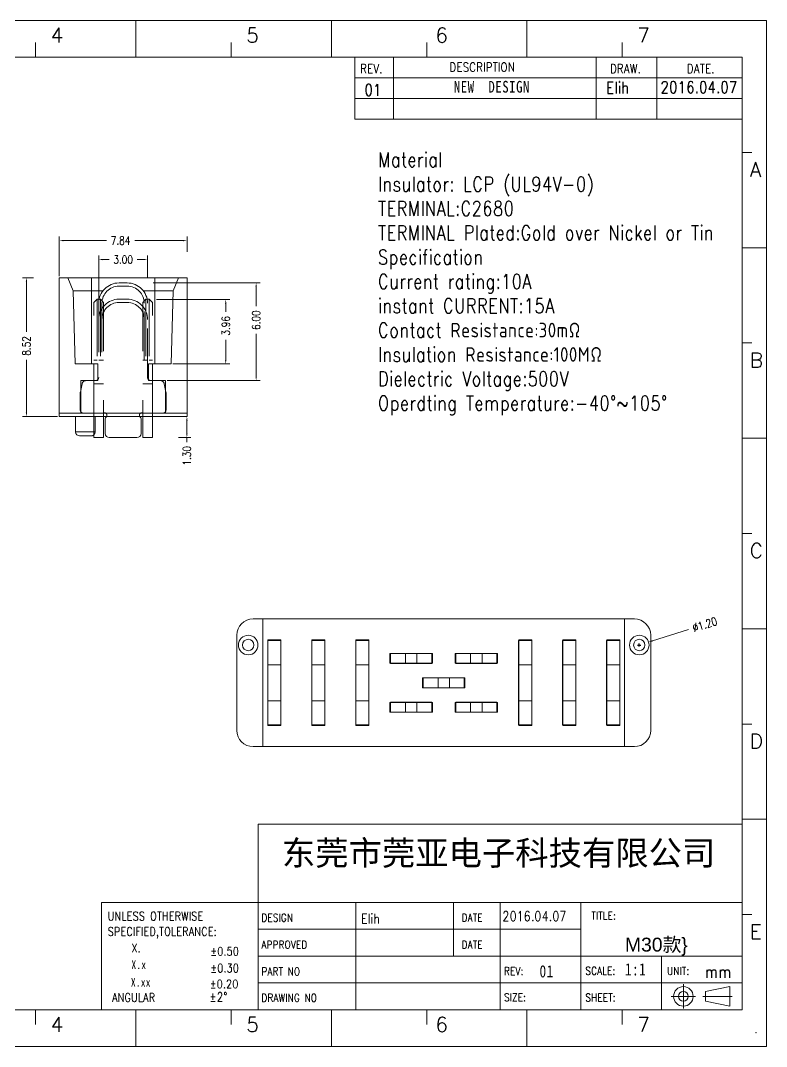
# Model space of a CAD drawing. Header units: millimetres. Extents: x 5.3 to 94.4, y 47.9 to 110.9.
# Drawn here: x 48.6 to 94.4, y 47.9 to 110.9 of the extents above; entities that cross this region are included whole.
import ezdxf

# ---------------------------------------------------------------- set-up
doc = ezdxf.new("R2010")
doc.units = ezdxf.units.MM
doc.header["$MEASUREMENT"] = 0
doc.linetypes.add('DASHED', pattern=[6, 3, -3])
doc.linetypes.add('DASHEDDOT', pattern=[9.2, 3, -3, 0.2, -3])
doc.layers.get('Defpoints').update_dxf_attribs({"lineweight": 5})
for name, color, linetype, lineweight, true_color in [('DASH', 4, 'DASHED', 5, 0x00ffff), ('TEXT', 3, 'Continuous', 5, 0x00ff00), ('尺寸', 3, 'Continuous', 5, 0x00ff00), ('文字', 3, 'Continuous', 5, 0x00ff00)]:
    doc.layers.add(name, color=color, linetype=linetype, lineweight=lineweight, true_color=true_color)
doc.layers.add('TK', color=7, linetype='Continuous', lineweight=5)
doc.dimstyles.get("Standard").update_dxf_attribs({"dimtxt": 0.18, "dimasz": 0.18, "dimexe": 0.18, "dimexo": 0.0625, "dimgap": 0.09, "dimtad": 0, "dimtih": 1, "dimtoh": 1, "dimdec": 4, "dimzin": 0, "dimdsep": 46, "dimtxsty": 'Standard', "dimcen": 0.09, "dimadec": 0, "dimazin": 0, "dimtfac": 1, "dimtdec": 4, "dimtofl": 0, "dimtmove": 0, "dimatfit": 3, "dimfxl": 1, "dimtolj": 1, "dimtzin": 0, "dimarcsym": 0})

# ---------------------------------------------------------------- blocks, each defined once
blk = doc.blocks.new('*D1')
at = {"color": 7, "linetype": 'Continuous', "lineweight": 5}
for p, q in [((56.95377991368605, 93.78579665168786), (61.44699742945613, 93.78579665168786)), ((61.19699742945613, 93.53579665168786), (61.19699742945613, 93.02548803343143)), ((61.19699742945613, 90.07457068450663), (61.19699742945613, 91.30644041438381)), ((57.95042048320192, 89.82457068450663), (61.44699742945613, 89.82457068450663))]:
    blk.add_line(p, q, dxfattribs=at)
at = {"color": 7}
for points in [[(61.2386640961228, 93.53579665168786), (61.15533076278947, 93.53579665168786), (61.19699742945613, 93.78579665168786)], [(61.15533076278947, 90.07457068450663), (61.2386640961228, 90.07457068450663), (61.19699742945613, 89.82457068450663)]]:
    blk.add_solid(points, dxfattribs=at)
at = {"layer": 'Defpoints', "color": 0}
for p in [(56.85377991219593, 93.78579665168786), (61.19699742945613, 93.78579665168786), (57.85042048171181, 89.82457068450663)]:
    blk.add_point(p, dxfattribs=at)
at = {"color": 3, "lineweight": -3, "insert": (61.19699742945613, 92.16596422390762), "char_height": 0.5, "attachment_point": 5, "rotation": 90}
blk.add_mtext('\\A1;\\pxsm1.200000;\\T1.000000;\\W0.800000;\\Fromans;3.96', dxfattribs=at)
blk = doc.blocks.new('*D2')
at = {"color": 7, "linetype": 'Continuous', "lineweight": 5}
for p, q in [((56.73794984686265, 94.80457068450892), (63.31210094109065, 94.80457068450892)), ((63.06210094109065, 94.55457068450892), (63.06210094109065, 93.36761704060595)), ((63.06210094109065, 89.05457068450619), (63.06210094109065, 91.66761704060596)), ((57.60042387219164, 88.80457068450619), (63.31210094109065, 88.80457068450619))]:
    blk.add_line(p, q, dxfattribs=at)
at = {"color": 7}
for points in [[(63.10376760775731, 94.55457068450892), (63.02043427442398, 94.55457068450892), (63.06210094109065, 94.80457068450892)], [(63.02043427442398, 89.05457068450619), (63.10376760775731, 89.05457068450619), (63.06210094109065, 88.80457068450619)]]:
    blk.add_solid(points, dxfattribs=at)
at = {"layer": 'Defpoints', "color": 0}
for p in [(56.63794984537253, 94.80457068450892), (63.06210094109065, 94.80457068450892), (57.50042387070152, 88.80457068450619)]:
    blk.add_point(p, dxfattribs=at)
at = {"color": 3, "lineweight": -3, "insert": (63.06210094109065, 92.51761704060596), "char_height": 0.5, "attachment_point": 5, "rotation": 90}
blk.add_mtext('\\A1;\\pxsm1.200000;\\T1.000000;\\W0.800000;\\Fromans;6.00', dxfattribs=at)
blk = doc.blocks.new('*D15')
at = {"color": 7, "linetype": 'Continuous', "lineweight": 5}
for p, q in [((50.98048907069915, 95.22457068599601), (50.98048907069915, 97.65127007836168)), ((51.23048907069915, 97.40127007836168), (53.87263933506537, 97.40127007836168)), ((58.57041067069895, 97.40127007836168), (55.61073457316061, 97.40127007836168)), ((58.82041067069895, 96.71207066066404), (58.82041067069895, 97.65127007836168))]:
    blk.add_line(p, q, dxfattribs=at)
at = {"color": 7}
for points in [[(51.23048907069915, 97.44293674502835), (51.23048907069915, 97.359603411695), (50.98048907069915, 97.40127007836168)], [(58.57041067069895, 97.359603411695), (58.57041067069895, 97.44293674502835), (58.82041067069895, 97.40127007836168)]]:
    blk.add_solid(points, dxfattribs=at)
at = {"layer": 'Defpoints', "color": 0}
for p in [(58.82041067069895, 97.40127007836168), (58.82041067069895, 96.61207065917392), (50.98048907069915, 95.1245706845059)]:
    blk.add_point(p, dxfattribs=at)
at = {"color": 3, "lineweight": -3, "insert": (54.74168695411299, 97.40127007836168), "char_height": 0.5, "attachment_point": 5}
blk.add_mtext('\\A1;\\pxsm1.200000;\\T1.000000;\\W0.800000;\\Fromans;7.84', dxfattribs=at)
blk = doc.blocks.new('*D16')
at = {"color": 7, "linetype": 'Continuous', "lineweight": 5}
for p, q in [((49.39298909454101, 95.1245706845059), (48.71626688382912, 95.1245706845059)), ((48.96626688382912, 94.8745706845059), (48.96626688382912, 91.79102931184298)), ((48.96626688382912, 86.85457068450546), (48.96626688382912, 90.07198169279536)), ((50.88048906920903, 86.60457068450546), (48.71626688382912, 86.60457068450546))]:
    blk.add_line(p, q, dxfattribs=at)
at = {"color": 7}
for points in [[(49.00793355049579, 94.8745706845059), (48.92460021716246, 94.8745706845059), (48.96626688382912, 95.1245706845059)], [(48.92460021716246, 86.85457068450546), (49.00793355049579, 86.85457068450546), (48.96626688382912, 86.60457068450546)]]:
    blk.add_solid(points, dxfattribs=at)
at = {"layer": 'Defpoints', "color": 0}
for p in [(48.96626688382912, 95.1245706845059), (49.49298909603112, 95.1245706845059), (50.98048907069915, 86.60457068450546)]:
    blk.add_point(p, dxfattribs=at)
at = {"color": 3, "lineweight": -3, "insert": (48.96626688382912, 90.93150550231917), "char_height": 0.5, "attachment_point": 5, "rotation": 90}
blk.add_mtext('\\A1;\\pxsm1.200000;\\T1.000000;\\W0.800000;\\Fromans;8.52', dxfattribs=at)
blk = doc.blocks.new('*D17')
at = {"color": 7, "linetype": 'Continuous', "lineweight": 5}
for p, q in [((58.72041066920883, 86.60457068450546), (58.56331700174724, 86.60457068450546)), ((58.81331700174724, 86.35457068450546), (58.81331700174724, 85.55457068450892)), ((58.2879378468615, 85.30457068450892), (59.06331700174724, 85.30457068450892)), ((58.81331700174724, 85.30457068450892), (58.81331700174724, 85.01983515247007))]:
    blk.add_line(p, q, dxfattribs=at)
at = {"color": 7}
for points in [[(58.8549836684139, 86.35457068450546), (58.77165033508057, 86.35457068450546), (58.81331700174724, 86.60457068450546)], [(58.77165033508057, 85.55457068450892), (58.8549836684139, 85.55457068450892), (58.81331700174724, 85.30457068450892)]]:
    blk.add_solid(points, dxfattribs=at)
at = {"layer": 'Defpoints', "color": 0}
for p in [(58.82041067069895, 86.60457068450546), (58.18793784537138, 85.30457068450892), (58.81331700174724, 85.30457068450892)]:
    blk.add_point(p, dxfattribs=at)
at = {"color": 3, "lineweight": -3, "insert": (58.81331700174724, 84.18888277151768), "char_height": 0.5, "attachment_point": 5, "rotation": 90}
blk.add_mtext('\\A1;\\pxsm1.200000;\\T1.000000;\\W0.800000;\\Fromans;1.30', dxfattribs=at)
blk = doc.blocks.new('*D18')
at = {"color": 7, "linetype": 'Continuous', "lineweight": 5}
for p, q in [((53.40044987070451, 93.30545377807834), (53.40044987070451, 96.48912845220661)), ((56.40044987070451, 95.14207066066706), (56.40044987070451, 96.48912845220661)), ((53.65044987070451, 96.23912845220661), (54.0409260611807, 96.23912845220661)), ((56.15044987070451, 96.23912845220661), (55.75997368022831, 96.23912845220661))]:
    blk.add_line(p, q, dxfattribs=at)
at = {"color": 7}
for points in [[(53.65044987070451, 96.28079511887329), (53.65044987070451, 96.19746178553994), (53.40044987070451, 96.23912845220661)], [(56.15044987070451, 96.19746178553994), (56.15044987070451, 96.28079511887329), (56.40044987070451, 96.23912845220661)]]:
    blk.add_solid(points, dxfattribs=at)
at = {"layer": 'Defpoints', "color": 0}
for p in [(56.40044987070451, 96.23912845220661), (56.40044987070451, 95.04207065917694), (53.40044987070451, 93.20545377658823)]:
    blk.add_point(p, dxfattribs=at)
at = {"color": 3, "lineweight": -3, "insert": (54.90044987070451, 96.23912845220661), "char_height": 0.5, "attachment_point": 5}
blk.add_mtext('\\A1;\\pxsm1.200000;\\T1.000000;\\W0.800000;\\Fromans;3.00', dxfattribs=at)
blk = doc.blocks.new('*D30')
at = {"color": 7, "linetype": 'Continuous', "lineweight": 5}
blk.add_line((87.3871029289153, 72.82172733513634), (89.60329297129562, 73.51711505850425), dxfattribs=at)
at = {"color": 7, "linetype": 'Continuous', "lineweight": -3}
for p, q in [((86.4760901635882, 72.56725081972832), (86.67609016656843, 72.56725081972832)), ((86.57609016507831, 72.4672508182382), (86.57609016507831, 72.66725082121843))]:
    blk.add_line(p, q, dxfattribs=at)
at = {"color": 7}
blk.add_solid([(87.37462858992471, 72.86148286277539), (87.39957726790588, 72.7819718074973), (87.14856976308101, 72.74688130119284)], dxfattribs=at)
at = {"layer": 'Defpoints', "color": 0}
for p in [(87.14856976308101, 72.74688130119284), (86.00361056707561, 72.38762033826379)]:
    blk.add_point(p, dxfattribs=at)
at = {"color": 3, "lineweight": -3, "insert": (90.59604529005355, 73.82861712358338), "char_height": 0.5, "attachment_point": 5, "rotation": 17.42061665551898}
blk.add_mtext('\\A1;\\pxsm1.200000;\\T1.000000;\\W0.800000;\\Fromans;%%c1.20', dxfattribs=at)

msp = doc.modelspace()

# ---------------------------------------------------------------- linework, layer by layer
at = {"color": 7, "linetype": 'Continuous', "lineweight": 20}
for p, q in [((69.11696367712648, 108.6668069976261), (69.11696367712648, 104.8643069976231)), ((71.49352617712611, 104.8643069976231), (71.49352617712611, 108.6668069976261)), ((83.9294590803529, 104.8643069976231), (83.9294590803529, 108.6668069976261)), ((87.65415117712746, 104.8643069976231), (87.65415117712746, 108.6668069976261)), ((69.11696367712648, 107.3993069976211), (92.88258867712648, 107.3993069976211)), ((69.11696367712648, 106.1318069976201), (92.88258867712648, 106.1318069976201)), ((69.11696367712648, 104.8643069976231), (92.88258867712648, 104.8643069976231)), ((50.98048907069915, 86.60457068450546), (50.98048907069915, 95.1245706845059)), ((50.98048907069915, 95.1245706845059), (51.51169361900702, 95.1245706845059)), ((51.83263544185411, 94.32484480499465), (51.51169388330982, 95.12457066472984)), ((51.51169409886006, 95.12456769533878), (52.95046937069947, 95.12456769533878)), ((52.95046937069947, 95.1245705586864), (56.85043037069863, 95.12457055850086)), ((52.95046939186523, 95.12456795717503), (52.95046938302494, 94.32485854410538)), ((56.85043036075604, 95.12456795717867), (56.85043036490697, 94.32485854410902)), ((56.85043037069863, 95.12456769533878), (58.28920564254167, 95.12456769533878)), ((58.28920585804099, 95.12457066459888), (57.96826429951489, 94.3248448049219)), ((58.28920612234015, 95.1245706845059), (58.82041067069895, 95.1245706845059)), ((58.82041067069895, 95.1245706845059), (58.82041067069895, 86.80457068450619)), ((51.83263513039219, 94.32486065887701), (52.95046937069947, 94.32486065887701)), ((51.83263543518933, 94.32484477967432), (51.95047925970084, 89.82457068406279)), ((52.95046938302858, 94.32486065492981), (52.95046937069947, 89.82457068393546)), ((52.95046937069947, 94.32484475121078), (53.66598155623524, 94.32484475119259)), ((56.13491818522834, 94.32484475112528), (56.85043037069863, 94.32484475110527)), ((56.85043036490697, 94.32486065492981), (56.85043037070227, 89.82457068507779)), ((56.85043037069863, 94.32486065887701), (57.96826461100591, 94.32486065887701)), ((57.85042048171181, 89.82457068450663), (57.96826430620513, 94.32484477960156)), ((51.95047930234159, 89.82457068450663), (53.35046532618526, 89.82457068450663)), ((53.35046532618526, 89.82457068450663), (53.35046532618526, 88.80457068450619)), ((57.85042044473175, 89.82457068450663), (56.45043441521648, 89.82457068450663)), ((56.45043441521648, 89.82457068450663), (56.45043441521648, 88.80457068450619)), ((53.35046532618526, 88.80457068450619), (52.30047587070021, 88.80457068450619)), ((52.30047587070021, 88.80457068450619), (52.30047587070021, 86.80457068450619)), ((56.45043441521648, 88.80457068450619), (57.50042387070152, 88.80457068450619)), ((57.50042387070152, 88.80457068450619), (57.50042387070152, 86.80457068450619)), ((52.30047587070021, 86.80457068450619), (50.98048907069915, 86.80457068450619)), ((50.98048907069915, 86.80457068450619), (50.98048907069915, 86.60457068450546)), ((58.82041067069895, 86.60457068450546), (50.98048907069915, 86.60457068450546)), ((51.9804790706994, 86.60457068450546), (51.9804790706994, 85.65457068450837)), ((52.30047587070021, 86.80457068450619), (57.50042387070152, 86.80457068450619)), ((53.18046707307894, 86.60457068450546), (53.18046707307894, 85.65457068450837)), ((57.50042387070152, 86.80457068450619), (58.82041067069895, 86.80457068450619)), ((58.82041067069895, 86.80457068450619), (58.82041067069895, 86.60457068450546)), ((51.9804790706994, 85.65457068450837), (53.18046707307894, 85.65457068450837)), ((52.58047307069955, 85.40457068450837), (52.2304790706994, 85.40457068450837)), ((52.93046707069971, 85.40457068450837), (52.58047307069955, 85.40457068450837)), ((63.47632116507793, 74.16723481972963), (62.87632716507778, 74.16723481972963)), ((85.67609916507627, 74.16723481972963), (63.47632116507793, 74.16723481972963)), ((63.47632116507793, 66.32731321972801), (63.47632116507793, 74.16723481972963)), ((85.67609916507627, 74.16723481972963), (85.67609916507627, 66.32731321972801)), ((86.27609316507642, 74.16723481972963), (85.67609916507627, 74.16723481972963)), ((61.87633716507753, 73.16724481972938), (61.87633716507753, 67.32730321972826)), ((87.27608316507667, 67.32730321972826), (87.27608316507667, 73.16724481972938)), ((63.77131016507974, 67.65727401803065), (63.77131016507974, 72.83727401803094)), ((63.77131016507974, 72.83727401803094), (64.58131016508469, 72.83727401803094)), ((64.58131016508469, 72.83727401803094), (64.58131016508469, 67.65727401803065)), ((66.47131016508047, 67.65727401803065), (66.47131016508047, 72.83727401803094)), ((66.47131016508047, 72.83727401803094), (67.28131016508542, 72.83727401803094)), ((67.28131016508542, 72.83727401803094), (67.28131016508542, 67.65727401803065)), ((69.1713101650812, 67.65727401803065), (69.1713101650812, 72.83727401803094)), ((69.1713101650812, 72.83727401803094), (69.98131016508614, 72.83727401803094)), ((69.98131016508614, 72.83727401803094), (69.98131016508614, 67.65727401803065)), ((79.1711101650717, 72.83727401803094), (79.1711101650717, 67.65727401803065)), ((79.98111016507664, 72.83727401803094), (79.1711101650717, 72.83727401803094)), ((79.98111016507664, 67.65727401803065), (79.98111016507664, 72.83727401803094)), ((81.87111016507242, 72.83727401803094), (81.87111016507242, 67.65727401803065)), ((82.68111016507737, 72.83727401803094), (81.87111016507242, 72.83727401803094)), ((82.68111016507737, 67.65727401803065), (82.68111016507737, 72.83727401803094)), ((84.57111016507315, 72.83727401803094), (84.57111016507315, 67.65727401803065)), ((85.3811101650781, 72.83727401803094), (84.57111016507315, 72.83727401803094)), ((85.3811101650781, 67.65727401803065), (85.3811101650781, 72.83727401803094)), ((71.31623709505493, 72.05226204347741), (73.83623709505537, 72.05226204347741)), ((71.31623709505493, 71.44226204347683), (71.31623709505493, 72.05226204347741)), ((73.83623709505537, 72.05226204347741), (73.83623709505537, 71.44226204347683)), ((75.31623709505493, 72.05226204347741), (77.83623709505537, 72.05226204347741)), ((75.31623709505493, 71.44226204347683), (75.31623709505493, 72.05226204347741)), ((77.83623709505537, 72.05226204347741), (77.83623709505537, 71.44226204347683)), ((73.83623709505537, 71.44226204347683), (71.31623709505493, 71.44226204347683)), ((77.83623709505537, 71.44226204347683), (75.31623709505493, 71.44226204347683)), ((73.31620314013617, 70.55227102447748), (75.8362031401366, 70.55227102447748)), ((73.31620314013617, 69.9422710244769), (73.31620314013617, 70.55227102447748)), ((75.8362031401366, 69.9422710244769), (73.31620314013617, 69.9422710244769)), ((75.8362031401366, 70.55227102447748), (75.8362031401366, 69.9422710244769)), ((71.31623709505493, 69.05226204347741), (73.83623709505537, 69.05226204347741)), ((71.31623709505493, 68.44226204347683), (71.31623709505493, 69.05226204347741)), ((73.83623709505537, 69.05226204347741), (73.83623709505537, 68.44226204347683)), ((75.31623709505493, 69.05226204347741), (77.83623709505537, 69.05226204347741)), ((75.31623709505493, 68.44226204347683), (75.31623709505493, 69.05226204347741)), ((77.83623709505537, 69.05226204347741), (77.83623709505537, 68.44226204347683)), ((73.83623709505537, 68.44226204347683), (71.31623709505493, 68.44226204347683)), ((77.83623709505537, 68.44226204347683), (75.31623709505493, 68.44226204347683)), ((64.58131016508469, 67.65727401803065), (63.77131016507974, 67.65727401803065)), ((67.28131016508542, 67.65727401803065), (66.47131016508047, 67.65727401803065)), ((69.98131016508614, 67.65727401803065), (69.1713101650812, 67.65727401803065)), ((79.1711101650717, 67.65727401803065), (79.98111016507664, 67.65727401803065)), ((81.87111016507242, 67.65727401803065), (82.68111016507737, 67.65727401803065)), ((84.57111016507315, 67.65727401803065), (85.3811101650781, 67.65727401803065)), ((62.87632716507778, 66.32731321972801), (63.47632116507793, 66.32731321972801)), ((63.47632116507793, 66.32731321972801), (85.67609916507627, 66.32731321972801)), ((85.67609916507627, 66.32731321972801), (86.27609316507642, 66.32731321972801))]:
    msp.add_line(p, q, dxfattribs=at)
for centre, radius in [((62.57633016507953, 72.56725081972832), 0.6), ((86.57609016507831, 72.56725081972832), 0.6), ((62.57633016507953, 72.56725081972832), 0.35), ((86.57609016507831, 72.56725081972832), 0.35)]:
    msp.add_circle(centre, radius, dxfattribs=at)
at = {"color": 7, "linetype": 'Continuous', "lineweight": 20, "extrusion": (0, 0, -1)}
for centre, radius, start, end in [((-52.2304790706994, 85.65457068450837), 0.25, 270, 0), ((-52.93046707307894, 85.65457068450837), 0.25, 180, 270), ((-52.93046707069971, 85.65457068450837), 0.2499999999999156, 227.1571954607946, 269.9999999999561)]:
    msp.add_arc(centre, radius, start, end, dxfattribs=at)
at = {"color": 7, "linetype": 'Continuous', "lineweight": 20}
for centre, start, end in [((62.87632716507778, 73.16724481972938), 90, 180), ((86.27609316507642, 73.16724481972938), 0, 90), ((62.87632716507778, 67.32730321972917), 180, 270), ((86.27609316507642, 67.32730321972826), 270, 0)]:
    msp.add_arc(centre, 0.99999, start, end, dxfattribs=at)
at = {"color": 7, "linetype": 'DASHEDDOT', "lineweight": 20}
msp.add_point((93.73157765849237, 48.75404935215124), dxfattribs=at)
at = {"layer": 'DASH', "color": 4, "linetype": 'DASHED', "lineweight": 5, "true_color": 0x00ffff}
for p, q in [((55.15044987070451, 94.80457068450892), (54.65044987070451, 94.80457068450892)), ((55.15044987070451, 94.6045706845091), (54.65044987070451, 94.6045706845091)), ((53.10046187069838, 93.60457068450819), (53.30046187069911, 93.80457068450892)), ((53.10046187069838, 86.80457068450892), (53.10046187069838, 93.60457068450819)), ((53.30046187069911, 93.80457068450892), (53.30046187069911, 93.30457068450892)), ((53.30046187069911, 93.80457068450892), (53.5004618706962, 93.80457068450892)), ((53.30046187069911, 93.30457068450892), (53.30046187069911, 90.05457068450892)), ((53.40044987070451, 93.55457068450892), (53.40044987070451, 89.00457068450874)), ((53.5004618706962, 93.80457068450892), (53.70046187070056, 93.60457068450819)), ((53.5004618706962, 93.80457068450892), (53.5004618706962, 93.30457068450892)), ((53.5004618706962, 93.30457068450892), (53.5004618706962, 90.05457068450892)), ((53.60044987070523, 93.55457068450892), (53.6004498707016, 90.05457068450892)), ((53.70046187070056, 93.60457068450819), (53.70046187069693, 86.80457068450892)), ((55.15044987070451, 93.80457068450892), (54.65044987070451, 93.80457068450892)), ((55.15044987070451, 93.6045706845091), (54.65044987070451, 93.6045706845091)), ((56.30043787070554, 93.80457068450892), (56.10043787070117, 93.60457068450819)), ((56.10043787070117, 93.60457068450819), (56.10043787070481, 86.80457068450892)), ((56.20044987070378, 90.05457068450892), (56.20044987070378, 93.55457068450892)), ((56.50043787070263, 93.80457068450892), (56.30043787070554, 93.80457068450892)), ((56.30043787070554, 93.80457068450892), (56.30043787070554, 93.30457068450892)), ((56.30043787070554, 93.30457068450892), (56.30043787070554, 90.05457068450892)), ((56.40044987070451, 89.00457068450874), (56.40044987070451, 93.55457068450892)), ((56.50043787070263, 93.80457068450892), (56.50043787070263, 93.30457068450892)), ((56.70043787070335, 93.60457068450819), (56.50043787070263, 93.80457068450892)), ((56.50043787070263, 93.30457068450892), (56.50043787070263, 90.05457068450892)), ((56.70043787070335, 86.80457068450892), (56.70043787070335, 93.60457068450819)), ((53.30046187069911, 90.05457068450892), (53.10046187069838, 90.05457068450892)), ((53.6004498707016, 90.05457068450892), (53.40044987070451, 90.05457068450892)), ((53.5004618706962, 90.05457068450892), (53.70046187070056, 90.05457068450892)), ((56.30043787070554, 90.05457068450892), (56.10043787070117, 90.05457068450892)), ((56.40044987070451, 90.05457068450892), (56.20044987070378, 90.05457068450892)), ((56.50043787070263, 90.05457068450892), (56.70043787070335, 90.05457068450892)), ((52.37577038475592, 88.60359971829553), (52.27530470178044, 88.10127130342539)), ((53.20044987070378, 88.80457068451165), (52.62091555368261, 88.80457068450892)), ((53.70046187070056, 88.60457068450728), (53.10046187069838, 88.60457068450728)), ((56.10043787070117, 88.60457068450728), (56.70043787070335, 88.60457068450728)), ((57.1799841877264, 88.8045706845071), (56.6004498707016, 88.80457068450892)), ((57.52559503962493, 88.10127130342539), (57.42512935664581, 88.60359971829553)), ((52.27044987070349, 88.05224226963969), (52.27044987069985, 87.00457068450964)), ((57.53044987070189, 87.00457068450964), (57.53044987070189, 88.05224226963969)), ((52.47044987070058, 86.80457068451256), (53.63055408275704, 86.80457068450892)), ((56.17034565864833, 86.80457068450892), (57.3304498707048, 86.80457068450892))]:
    msp.add_line(p, q, dxfattribs=at)
at = {"layer": 'DASH', "color": 4, "linetype": 'Continuous', "lineweight": 5, "true_color": 0x00ffff}
for p, q in [((53.10046187069838, 85.30457068450892), (53.10046187069838, 86.80457068450892)), ((53.70046187070056, 86.80457068450892), (53.70046187069693, 85.30457068450983)), ((53.80044987070232, 86.45596388683066), (53.80044987070232, 85.55457068450892)), ((56.00044987070305, 85.55457068450892), (56.00044987070305, 86.45596388683066)), ((56.10043787070117, 86.80457068450892), (56.10043787070481, 85.30457068450983)), ((56.70043787070335, 85.30457068450892), (56.70043787070335, 86.80457068450892)), ((53.70046187069693, 85.30457068450983), (53.10046187069838, 85.30457068450892)), ((54.05044987070232, 85.30457068450892), (55.75044987070305, 85.30457068450892)), ((56.10043787070481, 85.30457068450983), (56.70043787070335, 85.30457068450892)), ((63.77631016508076, 67.61727401803068), (63.77631016508076, 72.8772740180309)), ((63.77631016508076, 72.8772740180309), (64.57631016508367, 72.8772740180309)), ((64.57631016508367, 72.8772740180309), (64.57631016508367, 67.61727401803068)), ((66.47631016508149, 67.61727401803068), (66.47631016508149, 72.8772740180309)), ((66.47631016508149, 72.8772740180309), (67.2763101650844, 72.8772740180309)), ((67.2763101650844, 72.8772740180309), (67.2763101650844, 67.61727401803068)), ((69.17631016508221, 67.61727401803068), (69.17631016508221, 72.8772740180309)), ((69.17631016508221, 72.8772740180309), (69.97631016508512, 72.8772740180309)), ((69.97631016508512, 72.8772740180309), (69.97631016508512, 67.61727401803068)), ((79.17611016507271, 72.8772740180309), (79.17611016507271, 67.61727401803068)), ((79.97611016507562, 72.8772740180309), (79.17611016507271, 72.8772740180309)), ((79.97611016507562, 67.61727401803068), (79.97611016507562, 72.8772740180309)), ((81.87611016507344, 72.8772740180309), (81.87611016507344, 67.61727401803068)), ((82.67611016507635, 72.8772740180309), (81.87611016507344, 72.8772740180309)), ((82.67611016507635, 67.61727401803068), (82.67611016507635, 72.8772740180309)), ((84.57611016507417, 72.8772740180309), (84.57611016507417, 67.61727401803068)), ((85.37611016507708, 72.8772740180309), (84.57611016507417, 72.8772740180309)), ((85.37611016507708, 67.61727401803068), (85.37611016507708, 72.8772740180309)), ((71.27623709505406, 72.0472620434764), (73.8762370950526, 72.0472620434773)), ((71.27623709506133, 71.44726204347785), (71.27623709505406, 72.0472620434764)), ((72.22623709505842, 72.0472620434773), (72.22623709505842, 71.44726204347694)), ((72.92623709505551, 71.44726204347694), (72.92623709505551, 72.0472620434773)), ((73.8762370950526, 72.0472620434773), (73.87623709505624, 71.44726204347603)), ((75.27623709506133, 71.44726204347785), (75.27623709505406, 72.0472620434764)), ((75.27623709505406, 72.0472620434764), (77.8762370950526, 72.0472620434773)), ((76.22623709505842, 72.0472620434773), (76.22623709505842, 71.44726204347694)), ((76.92623709505551, 71.44726204347694), (76.92623709505551, 72.0472620434773)), ((77.8762370950526, 72.0472620434773), (77.87623709505624, 71.44726204347603)), ((64.57631016508367, 71.34727401803207), (63.77631016508076, 71.34727401803207)), ((67.2763101650844, 71.34727401803207), (66.47631016508149, 71.34727401803207)), ((69.97631016508512, 71.34727401803207), (69.17631016508221, 71.34727401803207)), ((71.27623709506133, 71.44726204347785), (73.87623709505624, 71.44726204347603)), ((75.27623709506133, 71.44726204347785), (77.87623709505624, 71.44726204347603)), ((79.17611016507271, 71.34727401803207), (79.97611016507562, 71.34727401803207)), ((81.87611016507344, 71.34727401803207), (82.67611016507635, 71.34727401803207)), ((84.57611016507417, 71.34727401803207), (85.37611016507708, 71.34727401803207)), ((73.27620314014257, 69.94727102447791), (73.2762031401353, 70.54727102447646)), ((73.2762031401353, 70.54727102447646), (75.87620314013384, 70.54727102447737)), ((73.27620314014257, 69.94727102447791), (75.87620314013748, 69.9472710244761)), ((74.22620314013966, 70.54727102447737), (74.22620314013966, 69.947271024477)), ((74.92620314013675, 69.947271024477), (74.92620314013675, 70.54727102447737)), ((75.87620314013384, 70.54727102447737), (75.87620314013748, 69.9472710244761)), ((64.57631016508367, 69.14727401803134), (63.77631016508076, 69.14727401803134)), ((67.2763101650844, 69.14727401803134), (66.47631016508149, 69.14727401803134)), ((69.97631016508512, 69.14727401803134), (69.17631016508221, 69.14727401803134)), ((71.27623709505406, 69.0472620434764), (73.8762370950526, 69.0472620434773)), ((71.27623709506133, 68.44726204347785), (71.27623709505406, 69.0472620434764)), ((72.22623709505842, 69.0472620434773), (72.22623709505842, 68.44726204347694)), ((72.92623709505551, 68.44726204347694), (72.92623709505551, 69.0472620434773)), ((73.8762370950526, 69.0472620434773), (73.87623709505624, 68.44726204347603)), ((75.27623709506133, 68.44726204347785), (75.27623709505406, 69.0472620434764)), ((75.27623709505406, 69.0472620434764), (77.8762370950526, 69.0472620434773)), ((76.22623709505842, 69.0472620434773), (76.22623709505842, 68.44726204347694)), ((76.92623709505551, 68.44726204347694), (76.92623709505551, 69.0472620434773)), ((77.8762370950526, 69.0472620434773), (77.87623709505624, 68.44726204347603)), ((79.17611016507271, 69.14727401803134), (79.97611016507562, 69.14727401803134)), ((81.87611016507344, 69.14727401803134), (82.67611016507635, 69.14727401803134)), ((84.57611016507417, 69.14727401803134), (85.37611016507708, 69.14727401803134)), ((71.27623709506133, 68.44726204347785), (73.87623709505624, 68.44726204347603)), ((75.27623709506133, 68.44726204347785), (77.87623709505624, 68.44726204347603)), ((64.57631016508367, 67.61727401803068), (63.77631016508076, 67.61727401803068)), ((67.2763101650844, 67.61727401803068), (66.47631016508149, 67.61727401803068)), ((69.97631016508512, 67.61727401803068), (69.17631016508221, 67.61727401803068)), ((79.17611016507271, 67.61727401803068), (79.97611016507562, 67.61727401803068)), ((81.87611016507344, 67.61727401803068), (82.67611016507635, 67.61727401803068)), ((84.57611016507417, 67.61727401803068), (85.37611016507708, 67.61727401803068))]:
    msp.add_line(p, q, dxfattribs=at)
at = {"layer": 'DASH', "color": 4, "linetype": 'DASHED', "lineweight": 5, "true_color": 0x00ffff}
for centre, radius, start, end in [((54.65044987070451, 93.55457068450892), 1.25, 90, 180), ((54.65044987070496, 93.55457068450937), 1.049999999999727, 90.00000000002483, 179.9999999999752), ((55.15044987070451, 93.55457068450892), 1.25, 0, 90), ((55.15044987070405, 93.55457068450937), 1.049999999999727, 2.48144e-11, 89.99999999997519), ((54.65044987070451, 92.55457068450892), 1.25, 90, 180), ((54.65044987070496, 92.55457068450937), 1.049999999999727, 90.00000000002483, 179.9999999999752), ((55.15044987070451, 92.55457068450892), 1.25, 0, 90), ((55.15044987070405, 92.55457068450937), 1.049999999999727, 2.48144e-11, 89.99999999997519), ((52.62091555367942, 88.55457068450755), 0.2500000000014448, 89.99999999927046, 168.6900675252248), ((57.1799841877264, 88.55457068451005), 0.2499999999971197, 11.30993247438557, 89.99999999995767), ((52.52044987070349, 88.05224226964242), 0.2499999999999994, 168.6900675263477, 179.9999999993747), ((57.28044987070189, 88.05224226964242), 0.2499999999999999, 6.253225e-10, 11.3099324736523), ((52.47044987069876, 87.00457068451146), 0.1999999999989086, 179.9999999994789, 270.0000000005211), ((57.33044987070434, 87.00457068450646), 0.1999999999975444, 270.0000000001302, 9.119286e-10), ((53.63055408275659, 86.95457068450764), 0.1499999999986299, 270.0000000001764, 293.5564642855659), ((53.75044987072124, 86.67957068448618), 0.1499999999737223, 311.8103149058776, 113.5564642880024), ((56.17034565864196, 86.9545706845056), 0.1499999999966833, 246.4435357168846, 270.0000000023666)]:
    msp.add_arc(centre, radius, start, end, dxfattribs=at)
at = {"layer": 'DASH', "color": 4, "linetype": 'DASHED', "lineweight": 5, "true_color": 0x00ffff, "extrusion": (0, 0, -1)}
for centre, radius, start, end in [((-53.2004498707056, 89.00457068451055), 0.1999999999989086, 179.9999999994789, 270.0000000005211), ((-56.60044987070205, 89.00457068450646), 0.1999999999975444, 270.0000000001302, 6.513776e-10), ((-53.63055408275659, 86.95457068450764), 0.1499999999986299, 246.4435357144341, 269.9999999998236), ((-56.05044987068686, 86.67957068448482), 0.1499999999714059, 311.8103149062127, 113.5564642872438)]:
    msp.add_arc(centre, radius, start, end, dxfattribs=at)
at = {"layer": 'DASH', "color": 4, "linetype": 'Continuous', "lineweight": 5, "true_color": 0x00ffff}
for centre, radius, start, end in [((53.95044987067513, 86.45596388676677), 0.1499999999726617, 131.8103148802966, 179.9999999756005), ((55.8504498707307, 86.45596388677109), 0.1499999999721796, 2.27276501e-08, 48.1896851179222), ((54.05044987070232, 85.55457068450892), 0.25, 180, 270), ((55.75044987070305, 85.55457068450892), 0.25, 270, 0)]:
    msp.add_arc(centre, radius, start, end, dxfattribs=at)
at = {"layer": 'TK', "color": 2, "linetype": 'Continuous', "lineweight": 5, "true_color": 0xffff00}
for p, q in [((94.38263921931775, 110.9168828109894), (5.27963701037379, 110.9168828109894)), ((94.38263921931775, 47.9147600369829), (94.38263921931775, 110.9168828109894)), ((5.27963701037379, 47.9147600369829), (94.38263921931775, 47.9147600369829))]:
    msp.add_line(p, q, dxfattribs=at)
at = {"layer": 'TK', "color": 7, "linetype": 'Continuous', "lineweight": 5}
for p, q in [((55.68133522957442, 108.666806997632), (55.68133522957442, 110.9168828109894)), ((67.68173956747933, 108.666806997632), (67.68173956747933, 110.9168828109894)), ((79.68214390538424, 108.666806997632), (79.68214390538424, 110.9168828109894)), ((49.53112800639838, 108.666806997632), (49.53112800639838, 109.5668373229751)), ((61.53153234430329, 108.666806997632), (61.53153234430329, 109.5668373229751)), ((73.5319366822082, 108.666806997632), (73.5319366822082, 109.5668373229751)), ((85.53234102011311, 108.666806997632), (85.53234102011311, 109.5668373229751)), ((92.88258867707964, 108.666806997632), (6.779687552611904, 108.666806997632)), ((92.88258867707964, 50.16483585033984), (92.88258867707964, 108.666806997632)), ((93.48260889397488, 102.8166098829029), (92.88258867707964, 102.8166098829029)), ((94.38263921931775, 96.96641276817581), (92.88258867707964, 96.96641276817581)), ((93.48260889397488, 91.11621565344467), (92.88258867707964, 91.11621565344467)), ((94.38263921931775, 85.26601853871534), (92.88258867707964, 85.26601853871534)), ((93.48260889397488, 79.41582142398624), (92.88258867707964, 79.41582142398624)), ((94.38263921931775, 73.56562430925715), (92.88258867707964, 73.56562430925715)), ((93.48260889397488, 67.71542719452987), (92.88258867707964, 67.71542719452987)), ((94.38263921931775, 61.86523007979872), (92.88258867707964, 61.86523007979872)), ((63.18158794076498, 50.16483585033984), (63.18158794076498, 61.5652199713511)), ((63.18158794076498, 61.5652199713511), (92.88258867707964, 61.5652199713511)), ((53.58126447044106, 50.16483585033984), (53.58126447044106, 56.76505823618845)), ((53.58126447044106, 56.76505823618845), (63.18158794076498, 56.76505823618845)), ((63.18158794076498, 56.76505823618845), (92.88258867707964, 56.76505823618845)), ((69.18179010971744, 50.16483585033984), (69.18179010971744, 56.76505823618845)), ((75.1819922786699, 53.46494704326392), (75.1819922786699, 56.76505823618845)), ((78.03208830892254, 50.16483585033984), (78.03208830892254, 56.76505823618845)), ((82.98225509830809, 53.46494704326392), (82.98225509830809, 56.76505823618845)), ((93.48260889397488, 56.01503296506939), (92.88258867707964, 56.01503296506939)), ((63.18158794076498, 55.1150026397263), (82.98225509830809, 55.1150026397263)), ((63.18158794076498, 53.46494704326392), (92.88258867707964, 53.46494704326392)), ((82.98225509830809, 50.16483585033984), (82.98225509830809, 53.46494704326392)), ((87.93242188769409, 50.16483585033984), (87.93242188769409, 53.46494704326392)), ((63.18158794076498, 51.81489144680199), (92.88258867707964, 51.81489144680199)), ((90.6325128637227, 51.289873757019), (92.13256340596081, 51.58988386546616)), ((90.6325128637227, 50.68985354012375), (90.6325128637227, 51.289873757019)), ((92.13256340596081, 51.58988386546616), (92.13256340596081, 50.38984343167613)), ((92.13256340596081, 50.38984343167613), (90.6325128637227, 50.68985354012375)), ((6.779687552611904, 50.16483585033984), (92.88258867707964, 50.16483585033984)), ((49.53112800639838, 50.16483585033984), (49.53112800639838, 49.26480552499697)), ((55.68133522957442, 50.16483585033984), (55.68133522957442, 47.9147600369829)), ((61.53153234430329, 50.16483585033984), (61.53153234430329, 49.26480552499697)), ((67.68173956747933, 50.16483585033984), (67.68173956747933, 47.9147600369829)), ((73.5319366822082, 50.16483585033984), (73.5319366822082, 49.26480552499697)), ((79.68214390538424, 50.16483585033984), (79.68214390538424, 47.9147600369829)), ((85.53234102011311, 50.16483585033984), (85.53234102011311, 49.26480552499697))]:
    msp.add_line(p, q, dxfattribs=at)
at = {"layer": 'TK', "color": 1, "linetype": 'DASHEDDOT', "lineweight": 5, "true_color": 0xff0000}
for p, q in [((89.28246737570817, 51.73988891969043), (89.28246737570817, 50.23983837745209)), ((88.53244210458934, 50.98986364857342), (90.03249264682745, 50.98986364857342)), ((90.48250780949866, 50.98986364857342), (92.2825684601844, 50.98986364857342))]:
    msp.add_line(p, q, dxfattribs=at)
at = {"layer": 'TK', "color": 7, "linetype": 'Continuous', "lineweight": 5}
for radius in [0.6000202168952455, 0.3000101084476228]:
    msp.add_circle((89.28246737570817, 50.98986364857342), radius, dxfattribs=at)

# ---------------------------------------------------------------- texts
at = {"layer": 'Defpoints', "color": 7, "linetype": 'Continuous', "lineweight": -3, "char_height": 0.6000000238418579, "width": 7.047119140625, "attachment_point": 1, "line_spacing_factor": 1.000000011920929}
for s, insert in [('\\T1.062500;\\W0.800000;\\Fromans|b0|i0;Elih', (69.499267578125, 56.057861328125)), ('\\T1.062500;\\W0.800000;\\Fromans|b0|i0;2016.04.07', (78.18701171875, 56.2156982421875))]:
    msp.add_mtext(s, dxfattribs=dict(at, insert=insert))
at = {"layer": 'TEXT', "color": 3, "linetype": 'Continuous', "lineweight": -3, "true_color": 0x00ff00, "char_height": 0.9000303149223328, "attachment_point": 7, "line_spacing_factor": 1.2}
for s, insert in [('\\T1.000000;\\W1.000000;\\Fromans|b0|i0;4', (50.45361328125, 109.56689453125)), ('\\T1.000000;\\W1.000000;\\Fromans|b0|i0;5', (62.4541015625, 109.56689453125)), ('\\T1.000000;\\W1.000000;\\Fromans|b0|i0;6', (74.067138671875, 109.56689453125)), ('\\T1.000000;\\W1.000000;\\Fromans|b0|i0;7', (86.454833984375, 109.56689453125)), ('\\T1.000000;\\W1.000000;\\Fromans|b0|i0;A', (93.355224609375, 101.3165283203125)), ('\\T1.000000;\\W1.000000;\\Fromans|b0|i0;B', (93.355224609375, 89.6162109375)), ('\\T1.000000;\\W1.000000;\\Fromans|b0|i0;C', (93.355224609375, 77.915771484375)), ('\\T1.000000;\\W1.000000;\\Fromans|b0|i0;D', (93.355224609375, 66.21533203125)), ('\\T1.000000;\\W1.000000;\\Fromans|b0|i0;E', (93.355224609375, 54.5150146484375)), ('\\T1.000000;\\W1.000000;\\Fromans|b0|i0;4', (50.45361328125, 48.8148193359375)), ('\\T1.000000;\\W1.000000;\\Fromans|b0|i0;5', (62.4541015625, 48.8148193359375)), ('\\T1.000000;\\W1.000000;\\Fromans|b0|i0;6', (74.067138671875, 48.8148193359375)), ('\\T1.000000;\\W1.000000;\\Fromans|b0|i0;7', (86.454833984375, 48.8148193359375))]:
    msp.add_mtext(s, dxfattribs=dict(at, insert=insert))
at = {"layer": '尺寸', "color": 3, "linetype": 'Continuous', "lineweight": -3, "true_color": 0x00ff00, "insert": (70.550537109375, 102.816650390625), "char_height": 0.8964784741401672, "width": 24.18017578125, "attachment_point": 1, "line_spacing_factor": 1.000000011920929}
msp.add_mtext('\\T1.062500;\\W0.800000;\\Fromans|b0|i0;\\pxt19.074635;Material^Jlnsulator: LCP (UL94V-0)^JTERMINAL:C2680^JTERMINAL Plated:Gold over Nickel or Tin^JSpecification^JCurrent rating:10A^Jinstant CURRENT:15A^J\\pxt0,0;Contact Resistance:30mΩ^Jlnsulation Resistance:100MΩ^JDielectric Voltage:500V^JOperdting Temperature:-40%%d~105%%d', dxfattribs=at)
at = {"layer": '文字', "color": 7, "linetype": 'Continuous', "lineweight": -3, "attachment_point": 1, "line_spacing_factor": 1.000000011920929}
for s, insert, char_height, width in [('\\T1.062500;\\W0.800000;\\Fromans|b0|i0;REV.', (69.45556640625, 108.241943359375), 0.5545312762260437, 0.724609375), ('\\T1.062500;\\W0.800000;\\Fromans|b0|i0;DESCRIPTION', (74.93603515625, 108.33251953125), 0.5545312762260437, 0.724609375), ('\\T1.062500;\\W0.800000;\\Fromans|b0|i0;DRAW.', (84.787353515625, 108.241943359375), 0.5545312762260437, 0.724609375), ('\\T1.062500;\\W0.800000;\\Fromans|b0|i0;DATE.', (89.506591796875, 108.241943359375), 0.5545312762260437, 0.724609375), ('\\T1.062500;\\W0.800000;\\Fromans|b0|i0;UNLESS OTHERWISE', (53.959228515625, 56.1807861328125), 0.5250176787376404, 9.15869140625), ('\\T1.062500;\\W0.800000;\\Fromans|b0|i0;TITLE:', (83.643798828125, 56.184326171875), 0.4800161719322205, 4.40966796875), ('\\T1.062500;\\W0.800000;\\Fromans|b0|i0;DESIGN', (63.39599609375, 56.057861328125), 0.4800161719322205, 0.68603515625), ('\\T1.062500;\\W0.800000;\\Fromans|b0|i0;DATE', (75.681884765625, 56.068115234375), 0.4800161719322205, 4.40966796875), ('\\T1.062500;\\W0.800000;\\Fromans|b0|i0;SPECIFIED,TOLERANCE:', (53.959228515625, 55.2369384765625), 0.5250176787376404, 9.15869140625), ('\\T1.062500;\\W0.800000;\\Fromans|b0|i0;APPROVED', (63.39599609375, 54.4107666015625), 0.4800161719322205, 0.68603515625), ('\\T1.062500;\\W0.800000;\\Fromans|b0|i0;DATE', (75.681884765625, 54.4056396484375), 0.4800161719322205, 4.40966796875), ('\\T1.062500;\\W0.800000;\\Fromans|b0|i0;PART NO', (63.39599609375, 52.759521484375), 0.4800161719322205, 3.00830078125), ('\\T1.062500;\\W0.800000;\\Fromans|b0|i0;REV:', (78.282958984375, 52.781982421875), 0.4800161719322205, 4.40966796875), ('\\T1.062500;\\W0.800000;\\Fromans|b0|i0;SCALE:', (83.27734375, 52.80029296875), 0.4800161719322205, 4.40966796875), ('\\T1.062500;\\W0.800000;\\Fromans|b0|i0;UNIT:', (88.28515625, 52.795166015625), 0.4800161719322205, 4.40966796875), ('\\T1.062500;\\W0.800000;\\Fromans|b0|i0;DRAWING NO', (63.39599609375, 51.143798828125), 0.4800161719322205, 4.40966796875), ('\\T1.062500;\\W0.800000;\\Fromans|b0|i0;SIZE:', (78.282958984375, 51.1761474609375), 0.4800161719322205, 4.40966796875), ('\\T1.062500;\\W0.800000;\\Fromans|b0|i0;SHEET:', (83.27734375, 51.16015625), 0.4800161719322205, 4.40966796875)]:
    msp.add_mtext(s, dxfattribs=dict(at, insert=insert, char_height=char_height, width=width))
at = {"layer": '文字', "color": 3, "linetype": 'Continuous', "lineweight": -3, "true_color": 0x00ff00, "attachment_point": 1, "line_spacing_factor": 1.000000011920929}
for s, insert, char_height, width in [('\\T1.083333;\\W0.750000;\\F脣脦脤氓|b0|i0;\\FSimSun|b0|i0;\\W0.8000;NEW  DESIGN', (75.1953125, 107.20849609375), 0.7200000286102295, 15.674072265625), ('\\T1.062500;\\W0.800000;\\Fromans|b0|i0;Elih', (84.552734375, 107.1544189453125), 0.7200000286102295, 15.674072265625), ('\\T1.062500;\\W0.800000;\\Fromans|b0|i0;2016.04.07', (87.8916015625, 107.181640625), 0.7200000286102295, 15.674072265625), ('\\T1.062500;\\W0.800000;\\Fromans|b0|i0;01', (69.7236328125, 107.01416015625), 0.7200000286102295, 15.674072265625), ('\\T1.000000;\\W1.000000;\\FArial|b0|i0;\\FSimSun|b0|i0;东莞市莞亚电子科技有限公司', (64.643310546875, 60.546630859375), 1.5, 48.2392578125), ('\\T1.062500;\\W0.800000;\\Fromans|b0|i0;X.', (55.41015625, 54.2279052734375), 0.5250176787376404, 2.339111328125), ('\\T1.000000;\\W1.000000;\\FArial|b0|i0;M30款\\FMS PGothic|b0|i0;\\}', (85.6962890625, 54.595703125), 0.8500000238418579, 11.92626953125), ('\\T1.062500;\\W0.800000;\\Fromans|b0|i0;\\Fsimplex|b0|i0;%%p0.50', (60.25927734375, 54.020263671875), 0.5250176787376404, 2.339111328125), ('\\T1.062500;\\W0.800000;\\Fromans|b0|i0;\\FSimSun|b0|i0;X.x', (55.41015625, 53.19775390625), 0.5250176787376404, 2.339111328125), ('\\T1.062500;\\W0.800000;\\Fromans|b0|i0;\\Fsimplex|b0|i0;%%p0.30', (60.25927734375, 52.990234375), 0.5250176787376404, 2.339111328125), ('\\T1.062500;\\W0.800000;\\Fromans|b0|i0;\\FSimSun|b0|i0;1:1', (85.6962890625, 53.0255126953125), 0.7500252723693848, 7.047119140625), ('\\T1.062500;\\W0.800000;\\Fromans|b0|i0;\\FSimSun|b0|i0;01', (80.4541015625, 52.9088134765625), 0.7500252723693848, 7.047119140625), ('\\T1.062500;\\W0.800000;\\Fromans|b0|i0;mm', (90.615966796875, 52.879150390625), 0.7500252723693848, 7.047119140625), ('\\T1.062500;\\W0.800000;\\Fromans|b0|i0;\\FSimSun|b0|i0;X.xx', (55.378173828125, 52.1171875), 0.5250176787376404, 2.339111328125), ('\\T1.062500;\\W0.800000;\\Fromans|b0|i0;\\Fsimplex|b0|i0;%%p0.20', (60.22705078125, 52.0142822265625), 0.5250176787376404, 2.339111328125), ('\\T1.062500;\\W0.800000;\\Fromans|b0|i0;\\Fsimplex|b0|i0;ANGULAR', (54.22509765625, 51.1864013671875), 0.5250176787376404, 1.25927734375), ('\\T1.062500;\\W0.800000;\\Fromans|b0|i0;\\Fsimplex|b0|i0;\\H0.5625;%%p2%%d', (60.20166015625, 51.2408447265625), 0.7500252723693848, 2.55810546875)]:
    msp.add_mtext(s, dxfattribs=dict(at, insert=insert, char_height=char_height, width=width))

# ---------------------------------------------------------------- dimensions: what is measured, and where the dimension line sits
at = {"color": 7, "linetype": 'Continuous', "lineweight": -3}
for base, p1, p2, picture, middle in [((58.82041067069895, 97.40127007836168), (50.98048907069915, 95.1245706845059), (58.82041067069895, 96.61207065917392), '*D15', (54.74168695411299, 97.40127007836168)), ((56.40044987070451, 96.23912845220661), (53.40044987070451, 93.20545377658823), (56.40044987070451, 95.04207065917694), '*D18', (54.90044987070451, 96.23912845220661))]:
    dim = msp.add_linear_dim(base=base, p1=p1, p2=p2, text='\\pxsm1.200000;\\T1.000000;\\W0.800000;\\Fromans;<>', dimstyle='Standard', override={"dimscale": 1, "dimtxt": 0.5, "dimasz": 0.25, "dimexe": 0.25, "dimexo": 0.1000000014901161, "dimgap": 0.25, "dimtad": 0, "dimtih": 0, "dimtoh": 0, "dimdec": 2, "dimlfac": 1, "dimrnd": 0, "dimzin": 0, "dimdsep": 0, "dimlunit": 2, "dimpost": '<>', "dimsah": 0, "dimtsz": 0, "dimcen": 0.1000000014901161, "dimdle": 0, "dimse1": 0, "dimse2": 0, "dimsd1": 0, "dimsd2": 0, "dimclrd": 7, "dimclre": 7, "dimclrt": 3, "dimaunit": 0, "dimadec": 2, "dimazin": 0, "dimtol": 0, "dimlim": 0, "dimtp": 0, "dimtm": 0, "dimtfac": 1, "dimtdec": 2, "dimtix": 0, "dimtofl": 1, "dimtmove": 0, "dimfrac": 2, "dimtzin": 0, "dimlwd": 5, "dimlwe": 5}, dxfattribs=at)
    dim.commit()
    dim.dimension.update_dxf_attribs({"geometry": picture, "text_midpoint": middle, "dimtype": 160})
for base, p1, p2, angle, picture, middle in [((48.96626688382912, 95.1245706845059), (50.98048907069915, 86.60457068450546), (49.49298909603112, 95.1245706845059), 90, '*D16', (48.96626688382912, 90.93150550231917)), ((63.06210094109065, 94.80457068450892), (57.50042387070152, 88.80457068450619), (56.63794984537253, 94.80457068450892), 90, '*D2', (63.06210094109065, 92.51761704060596)), ((61.19699742945613, 93.78579665168786), (57.85042048171181, 89.82457068450663), (56.85377991219593, 93.78579665168786), 90, '*D1', (61.19699742945613, 92.16596422390762)), ((58.81331700174724, 85.30457068450892), (58.82041067069895, 86.60457068450546), (58.18793784537138, 85.30457068450892), 270, '*D17', (58.81331700174724, 84.18888277151768))]:
    dim = msp.add_linear_dim(base=base, p1=p1, p2=p2, angle=angle, text='\\pxsm1.200000;\\T1.000000;\\W0.800000;\\Fromans;<>', dimstyle='Standard', override={"dimscale": 1, "dimtxt": 0.5, "dimasz": 0.25, "dimexe": 0.25, "dimexo": 0.1000000014901161, "dimgap": 0.25, "dimtad": 0, "dimtih": 0, "dimtoh": 0, "dimdec": 2, "dimlfac": 1, "dimrnd": 0, "dimzin": 0, "dimdsep": 0, "dimlunit": 2, "dimpost": '<>', "dimsah": 0, "dimtsz": 0, "dimcen": 0.1000000014901161, "dimdle": 0, "dimse1": 0, "dimse2": 0, "dimsd1": 0, "dimsd2": 0, "dimclrd": 7, "dimclre": 7, "dimclrt": 3, "dimaunit": 0, "dimadec": 2, "dimazin": 0, "dimtol": 0, "dimlim": 0, "dimtp": 0, "dimtm": 0, "dimtfac": 1, "dimtdec": 2, "dimtix": 0, "dimtofl": 1, "dimtmove": 0, "dimfrac": 2, "dimtzin": 0, "dimlwd": 5, "dimlwe": 5}, dxfattribs=at)
    dim.commit()
    dim.dimension.update_dxf_attribs({"geometry": picture, "text_midpoint": middle, "dimtype": 160})
dim = msp.add_diameter_dim_2p(p1=(86.00361056707561, 72.38762033826379), p2=(87.14856976308101, 72.74688130119284), text='\\pxsm1.200000;\\T1.000000;\\W0.800000;\\Fromans;<>', dimstyle='Standard', override={"dimscale": 1, "dimtxt": 0.5, "dimasz": 0.25, "dimexe": 0.25, "dimexo": 0.1000000014901161, "dimgap": 0.25, "dimtad": 0, "dimtih": 0, "dimtoh": 0, "dimdec": 2, "dimlfac": 1, "dimrnd": 0, "dimzin": 0, "dimdsep": 0, "dimlunit": 2, "dimpost": '%%c<>', "dimsah": 0, "dimtsz": 0, "dimcen": 0.1000000014901161, "dimdle": 0, "dimse1": 0, "dimse2": 0, "dimsd1": 0, "dimsd2": 1, "dimclrd": 7, "dimclre": 7, "dimclrt": 3, "dimaunit": 0, "dimadec": 2, "dimazin": 0, "dimtol": 0, "dimlim": 0, "dimtp": 0, "dimtm": 0, "dimtfac": 1, "dimtdec": 2, "dimtix": 0, "dimtofl": 0, "dimtmove": 0, "dimfrac": 2, "dimtzin": 0, "dimlwd": 5, "dimlwe": 5}, dxfattribs=at)
dim.commit()
dim.dimension.update_dxf_attribs({"geometry": '*D30', "text_midpoint": (90.59604529005355, 73.82861712358338), "dimtype": 163})

doc.saveas('drawing.dxf')
